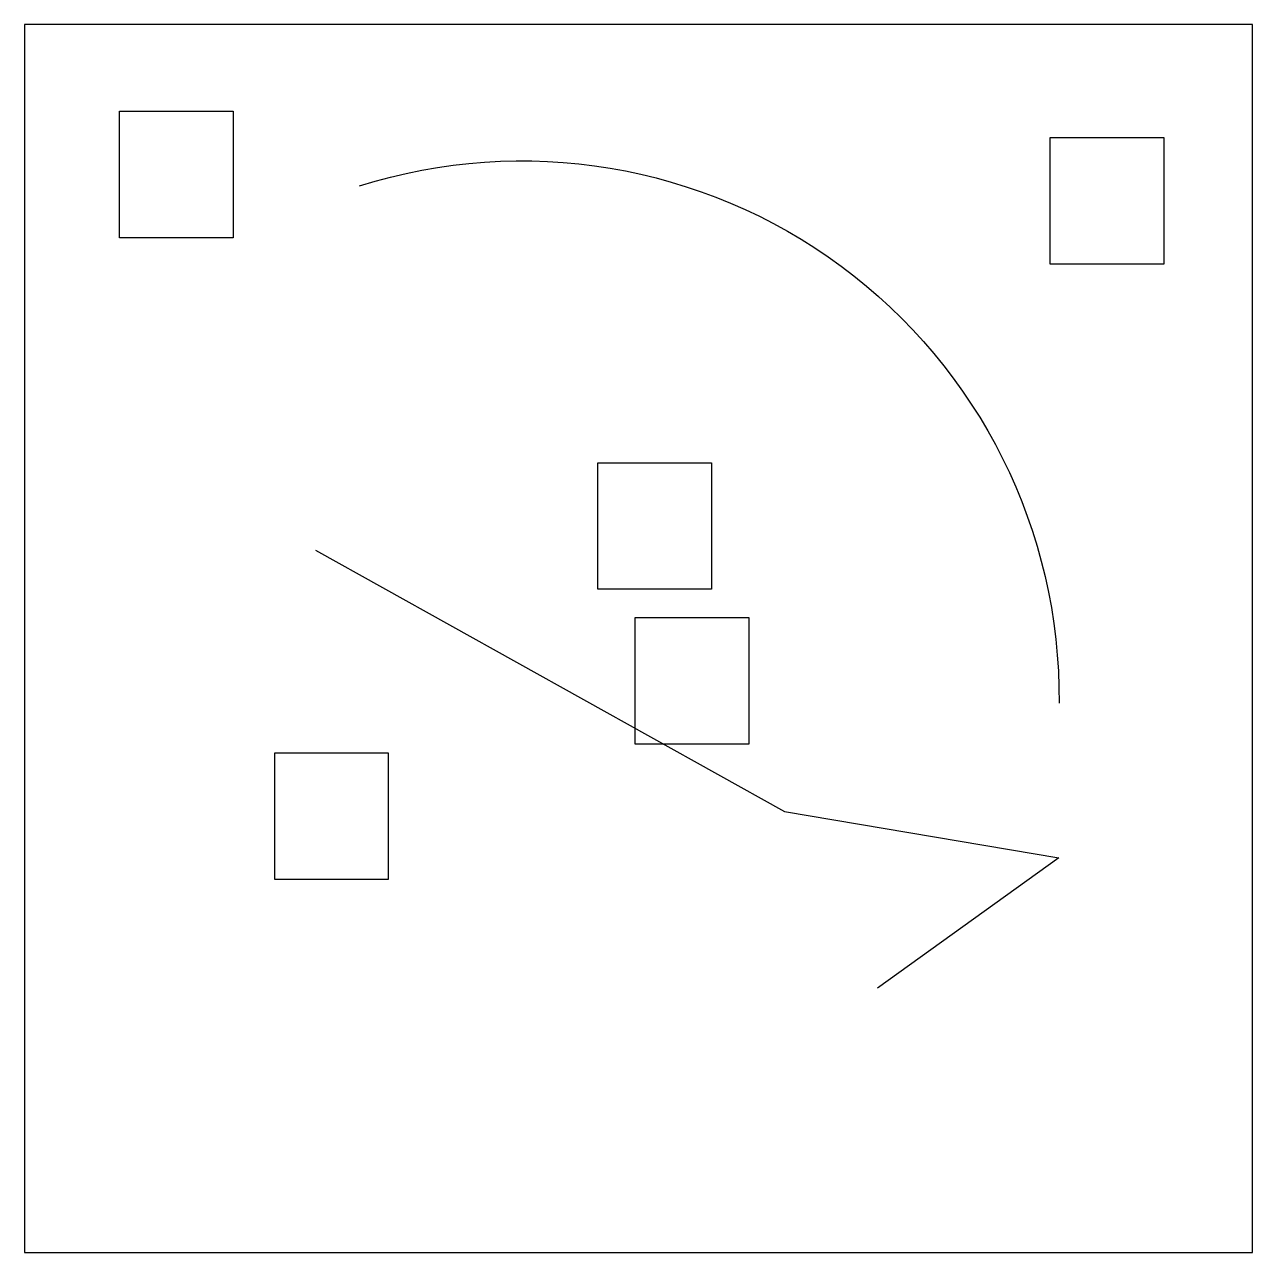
# Model space of a CAD drawing. Header units: metres. Extents: x -2939 to 39061, y -4251 to 37749.
import ezdxf

# ---------------------------------------------------------------- set-up
doc = ezdxf.new("R2010")
doc.units = ezdxf.units.M
doc.layers.add('przeszkody', color=7, linetype='Continuous')
doc.layers.add('siatka', color=7, linetype='Continuous')

msp = doc.modelspace()

# ---------------------------------------------------------------- linework, layer by layer
at = {"layer": 'przeszkody'}
for points in [[(313, 34782), (4198, 34782), (4198, 30452), (313, 30452)], [(32141, 33886), (36026, 33886), (36026, 29556), (32141, 29556)], [(16675, 22763), (20560, 22763), (20560, 18433), (16675, 18433)], [(17945, 17462), (21830, 17462), (21830, 13132), (17945, 13132)], [(5618, 12834), (9503, 12834), (9503, 8504), (5618, 8504)]]:
    msp.add_lwpolyline(points, close=True, dxfattribs=at)
msp.add_lwpolyline([(8521, 32234, -0.509723), (32446, 14538)], format="xyb", dxfattribs=at)
msp.add_lwpolyline([(7008, 19775), (23051, 10831), (32437, 9241), (26233, 4790)], dxfattribs=at)
at = {"layer": 'siatka'}
msp.add_lwpolyline([(-2939, -4251), (39061, -4251), (39061, 37749), (-2939, 37749)], close=True, dxfattribs=at)

doc.saveas('drawing.dxf')
